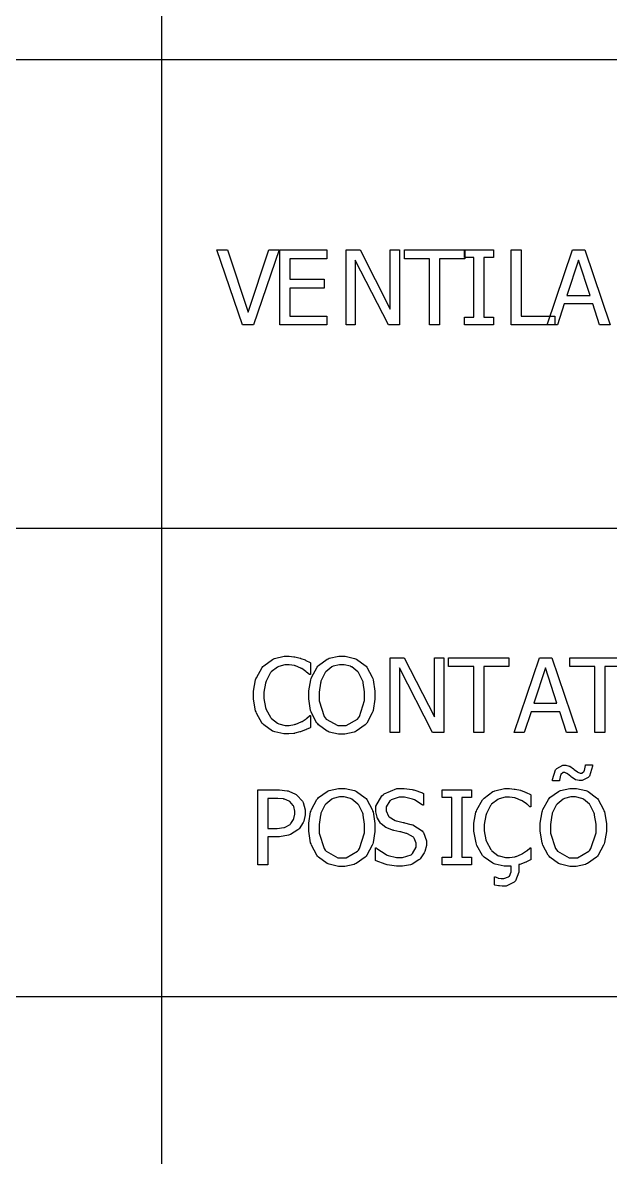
# Model space of a CAD drawing. Header units: millimetres. Extents: x 1974 to 2560, y 1429 to 1567.
# Drawn here: x 2501.832 to 2503.157, y 1519.977 to 1522.534 of the extents above; entities that cross this region are included whole.
import ezdxf

# ---------------------------------------------------------------- set-up
doc = ezdxf.new("R2010")
doc.units = ezdxf.units.MM
doc.layers.add('TEXTO', color=4, linetype='Continuous')

msp = doc.modelspace()

# ---------------------------------------------------------------- linework, layer by layer
at = {"layer": 'TEXTO', "color": 0}
for p, q in [((2502.1448, 1531.9544), (2502.1448, 1515.0586)), ((2507.7976, 1522.4505), (2478.9131, 1522.4505)), ((2502.3278, 1521.853), (2502.2697, 1522.0219)), ((2502.2697, 1522.0219), (2502.2937, 1522.0219)), ((2502.2937, 1522.0219), (2502.3406, 1521.8817)), ((2502.3406, 1521.8817), (2502.3873, 1522.0219)), ((2502.4102, 1522.0219), (2502.352, 1521.853)), ((2502.3873, 1522.0219), (2502.4102, 1522.0219)), ((2502.3873, 1522.0219), (2502.3873, 1522.0219)), ((2502.412, 1521.853), (2502.412, 1522.0219)), ((2502.412, 1522.0219), (2502.5177, 1522.0219)), ((2502.5177, 1522.0219), (2502.5177, 1522.002)), ((2502.561, 1521.853), (2502.561, 1522.0219)), ((2502.561, 1522.0219), (2502.5929, 1522.0219)), ((2502.5929, 1522.0219), (2502.6607, 1521.8882)), ((2502.6607, 1521.8882), (2502.6607, 1522.0219)), ((2502.6607, 1522.0219), (2502.6817, 1522.0219)), ((2502.6817, 1522.0219), (2502.6817, 1521.853)), ((2502.6817, 1522.0219), (2502.6817, 1522.0219)), ((2502.6928, 1522.002), (2502.6928, 1522.0219)), ((2502.6928, 1522.0219), (2502.8287, 1522.0219)), ((2502.8277, 1522.0048), (2502.8277, 1522.0219)), ((2502.8277, 1522.0219), (2502.8932, 1522.0219)), ((2502.8287, 1522.0219), (2502.8287, 1522.002)), ((2502.8932, 1522.0219), (2502.8932, 1522.0048)), ((2502.9335, 1521.853), (2502.9335, 1522.0219)), ((2502.9335, 1522.0219), (2502.956, 1522.0219)), ((2502.956, 1522.0219), (2502.956, 1521.873)), ((2503.0146, 1521.853), (2503.0716, 1522.0219)), ((2503.0716, 1522.0219), (2503.0993, 1522.0219)), ((2503.0993, 1522.0219), (2503.1563, 1521.853)), ((2502.5177, 1522.002), (2502.4345, 1522.002)), ((2502.4345, 1522.002), (2502.4345, 1521.9558)), ((2502.6566, 1521.853), (2502.5819, 1521.9987)), ((2502.5819, 1521.9987), (2502.5819, 1521.853)), ((2502.7494, 1522.002), (2502.6928, 1522.002)), ((2502.7494, 1521.853), (2502.7494, 1522.002)), ((2502.8287, 1522.002), (2502.772, 1522.002)), ((2502.772, 1522.002), (2502.772, 1521.853)), ((2502.8492, 1522.0048), (2502.8277, 1522.0048)), ((2502.8492, 1521.8703), (2502.8492, 1522.0048)), ((2502.8932, 1522.0048), (2502.8717, 1522.0048)), ((2502.8717, 1522.0048), (2502.8717, 1521.8703)), ((2503.0849, 1521.999), (2503.0589, 1521.9194)), ((2503.111, 1521.9194), (2503.0849, 1521.999)), ((2502.4345, 1521.9558), (2502.512, 1521.9558)), ((2502.512, 1521.9558), (2502.512, 1521.9358)), ((2502.512, 1521.9358), (2502.4345, 1521.9358)), ((2502.4345, 1521.9358), (2502.4345, 1521.873)), ((2503.0589, 1521.9194), (2503.111, 1521.9194)), ((2503.0589, 1521.9194), (2503.0589, 1521.9194)), ((2503.0527, 1521.9003), (2503.0374, 1521.853)), ((2503.1174, 1521.9003), (2503.0527, 1521.9003)), ((2503.1325, 1521.853), (2503.1174, 1521.9003)), ((2502.4345, 1521.873), (2502.5177, 1521.873)), ((2502.5177, 1521.873), (2502.5177, 1521.853)), ((2502.8277, 1521.853), (2502.8277, 1521.8703)), ((2502.8277, 1521.8703), (2502.8492, 1521.8703)), ((2502.8717, 1521.8703), (2502.8932, 1521.8703)), ((2502.8932, 1521.8703), (2502.8932, 1521.853)), ((2502.8932, 1521.8703), (2502.8932, 1521.8703)), ((2502.956, 1521.873), (2503.0314, 1521.873)), ((2503.0314, 1521.873), (2503.0314, 1521.853)), ((2503.0314, 1521.873), (2503.0314, 1521.873)), ((2502.352, 1521.853), (2502.3278, 1521.853)), ((2502.5177, 1521.853), (2502.412, 1521.853)), ((2502.5177, 1521.853), (2502.5177, 1521.853)), ((2502.5819, 1521.853), (2502.561, 1521.853)), ((2502.6817, 1521.853), (2502.6566, 1521.853)), ((2502.772, 1521.853), (2502.7494, 1521.853)), ((2502.772, 1521.853), (2502.772, 1521.853)), ((2502.8932, 1521.853), (2502.8277, 1521.853)), ((2503.0314, 1521.853), (2502.9335, 1521.853)), ((2503.0374, 1521.853), (2503.0146, 1521.853)), ((2503.0374, 1521.853), (2503.0374, 1521.853)), ((2503.1563, 1521.853), (2503.1325, 1521.853)), ((2507.7976, 1521.3945), (2478.9131, 1521.3945)), ((2502.3753, 1521.0848), (2502.3953, 1521.0991)), ((2502.3953, 1521.0991), (2502.3977, 1521.1001)), ((2502.3977, 1521.1001), (2502.3999, 1521.1012)), ((2502.3999, 1521.1012), (2502.4214, 1521.1061)), ((2502.4214, 1521.1061), (2502.4286, 1521.1061)), ((2502.4286, 1521.1061), (2502.4326, 1521.1061)), ((2502.4326, 1521.1061), (2502.4433, 1521.105)), ((2502.4433, 1521.105), (2502.4445, 1521.1048)), ((2502.4445, 1521.1048), (2502.4458, 1521.1046)), ((2502.4458, 1521.1046), (2502.4574, 1521.102)), ((2502.4574, 1521.102), (2502.4584, 1521.1017)), ((2502.4584, 1521.1017), (2502.4593, 1521.1013)), ((2502.4593, 1521.1013), (2502.4686, 1521.0979)), ((2502.4686, 1521.0979), (2502.4695, 1521.0974)), ((2502.4695, 1521.0974), (2502.4704, 1521.097)), ((2502.4704, 1521.097), (2502.4798, 1521.0923)), ((2502.4987, 1521.0855), (2502.5184, 1521.0997)), ((2502.5184, 1521.0997), (2502.5206, 1521.1007)), ((2502.5206, 1521.1007), (2502.5229, 1521.1017)), ((2502.5229, 1521.1017), (2502.5444, 1521.1064)), ((2502.5444, 1521.1064), (2502.5515, 1521.1064)), ((2502.5515, 1521.1064), (2502.5593, 1521.1064)), ((2502.5593, 1521.1064), (2502.5803, 1521.1015)), ((2502.5803, 1521.1015), (2502.5826, 1521.1005)), ((2502.5826, 1521.1005), (2502.5848, 1521.0995)), ((2502.5848, 1521.0995), (2502.6043, 1521.0855)), ((2502.6603, 1520.9341), (2502.6603, 1521.103)), ((2502.6603, 1521.103), (2502.6922, 1521.103)), ((2502.6922, 1521.103), (2502.7601, 1520.9693)), ((2502.7601, 1520.9693), (2502.7601, 1521.103)), ((2502.7601, 1521.103), (2502.7812, 1521.103)), ((2502.7812, 1521.103), (2502.7812, 1520.9341)), ((2502.7812, 1521.103), (2502.7812, 1521.103)), ((2502.7921, 1521.083), (2502.7921, 1521.103)), ((2502.7921, 1521.103), (2502.928, 1521.103)), ((2502.928, 1521.103), (2502.928, 1521.083)), ((2502.9401, 1520.9341), (2502.997, 1521.103)), ((2502.997, 1521.103), (2503.0246, 1521.103)), ((2503.0246, 1521.103), (2503.0816, 1520.9341)), ((2503.0653, 1521.083), (2503.0653, 1521.103)), ((2503.0653, 1521.103), (2503.2013, 1521.103)), ((2502.3589, 1521.0579), (2502.372, 1521.0809)), ((2502.372, 1521.0809), (2502.3737, 1521.0828)), ((2502.3737, 1521.0828), (2502.3753, 1521.0848)), ((2502.3898, 1521.0681), (2502.3806, 1521.0501)), ((2502.3911, 1521.0694), (2502.3898, 1521.0681)), ((2502.3922, 1521.0709), (2502.3911, 1521.0694)), ((2502.4063, 1521.0818), (2502.3922, 1521.0709)), ((2502.4079, 1521.0825), (2502.4063, 1521.0818)), ((2502.4095, 1521.0833), (2502.4079, 1521.0825)), ((2502.4233, 1521.0869), (2502.4095, 1521.0833)), ((2502.4284, 1521.0869), (2502.4233, 1521.0869)), ((2502.4325, 1521.0869), (2502.4284, 1521.0869)), ((2502.4448, 1521.085), (2502.4325, 1521.0869)), ((2502.446, 1521.0846), (2502.4448, 1521.085)), ((2502.4472, 1521.0843), (2502.446, 1521.0846)), ((2502.459, 1521.0794), (2502.4472, 1521.0843)), ((2502.46, 1521.0789), (2502.459, 1521.0794)), ((2502.4611, 1521.0783), (2502.46, 1521.0789)), ((2502.4707, 1521.072), (2502.4611, 1521.0783)), ((2502.4714, 1521.0712), (2502.4707, 1521.072)), ((2502.4721, 1521.0707), (2502.4714, 1521.0712)), ((2502.4785, 1521.0651), (2502.4721, 1521.0707)), ((2502.4798, 1521.0923), (2502.4808, 1521.0917)), ((2502.4808, 1521.0917), (2502.4808, 1521.0647)), ((2502.483, 1521.0586), (2502.4956, 1521.0817)), ((2502.4956, 1521.0817), (2502.4972, 1521.0836)), ((2502.4972, 1521.0836), (2502.4987, 1521.0855)), ((2502.5129, 1521.0682), (2502.5044, 1521.0502)), ((2502.5141, 1521.0696), (2502.5129, 1521.0682)), ((2502.5152, 1521.0712), (2502.5141, 1521.0696)), ((2502.5287, 1521.0822), (2502.5152, 1521.0712)), ((2502.5303, 1521.0829), (2502.5287, 1521.0822)), ((2502.5318, 1521.0837), (2502.5303, 1521.0829)), ((2502.5463, 1521.0872), (2502.5318, 1521.0837)), ((2502.5516, 1521.0872), (2502.5463, 1521.0872)), ((2502.5565, 1521.0872), (2502.5516, 1521.0872)), ((2502.5713, 1521.0835), (2502.5565, 1521.0872)), ((2502.5729, 1521.0827), (2502.5713, 1521.0835)), ((2502.5744, 1521.082), (2502.5729, 1521.0827)), ((2502.5879, 1521.0711), (2502.5744, 1521.082)), ((2502.5891, 1521.0696), (2502.5879, 1521.0711)), ((2502.5901, 1521.0682), (2502.5891, 1521.0696)), ((2502.5986, 1521.0504), (2502.5901, 1521.0682)), ((2502.6043, 1521.0855), (2502.606, 1521.0836)), ((2502.606, 1521.0836), (2502.6075, 1521.0817)), ((2502.606, 1521.0836), (2502.606, 1521.0836)), ((2502.6075, 1521.0817), (2502.62, 1521.0589)), ((2502.7559, 1520.9341), (2502.6813, 1521.0798)), ((2502.6813, 1521.0798), (2502.6813, 1520.9341)), ((2502.8488, 1521.083), (2502.7921, 1521.083)), ((2502.8488, 1520.9341), (2502.8488, 1521.083)), ((2502.928, 1521.083), (2502.8713, 1521.083)), ((2502.8713, 1521.083), (2502.8713, 1520.9341)), ((2503.0103, 1521.0801), (2502.9843, 1521.0004)), ((2503.0364, 1521.0004), (2503.0103, 1521.0801)), ((2503.1221, 1521.083), (2503.0653, 1521.083)), ((2503.1221, 1520.9341), (2503.1221, 1521.083)), ((2503.2013, 1521.083), (2503.1444, 1521.083)), ((2503.1444, 1521.083), (2503.1444, 1520.9341)), ((2502.3527, 1521.0277), (2502.357, 1521.0527)), ((2502.357, 1521.0527), (2502.358, 1521.0553)), ((2502.358, 1521.0553), (2502.3589, 1521.0579)), ((2502.3794, 1521.0456), (2502.376, 1521.0253)), ((2502.38, 1521.0478), (2502.3794, 1521.0456)), ((2502.3806, 1521.0501), (2502.38, 1521.0478)), ((2502.4769, 1521.0279), (2502.4813, 1521.0533)), ((2502.479, 1521.0647), (2502.4785, 1521.0651)), ((2502.4808, 1521.0647), (2502.479, 1521.0647)), ((2502.4813, 1521.0533), (2502.4822, 1521.0559)), ((2502.4822, 1521.0559), (2502.483, 1521.0586)), ((2502.5032, 1521.0458), (2502.5002, 1521.0254)), ((2502.5038, 1521.048), (2502.5032, 1521.0458)), ((2502.5044, 1521.0502), (2502.5038, 1521.048)), ((2502.5993, 1521.0482), (2502.5986, 1521.0504)), ((2502.5998, 1521.046), (2502.5993, 1521.0482)), ((2502.6029, 1521.026), (2502.5998, 1521.046)), ((2502.62, 1521.0589), (2502.621, 1521.056)), ((2502.621, 1521.056), (2502.6219, 1521.0533)), ((2502.6219, 1521.0533), (2502.6262, 1521.0272)), ((2502.3527, 1521.0184), (2502.3527, 1521.0277)), ((2502.3527, 1521.0096), (2502.3527, 1521.0184)), ((2502.376, 1521.0253), (2502.376, 1521.0184)), ((2502.376, 1521.0184), (2502.376, 1521.0109)), ((2502.4769, 1521.0184), (2502.4769, 1521.0279)), ((2502.4769, 1521.0099), (2502.4769, 1521.0184)), ((2502.5002, 1521.0254), (2502.5002, 1521.0184)), ((2502.5002, 1521.0184), (2502.5002, 1521.0058)), ((2502.6029, 1521.0184), (2502.6029, 1521.026)), ((2502.6029, 1521.0066), (2502.6029, 1521.0184)), ((2502.6029, 1521.0184), (2502.6029, 1521.0184)), ((2502.6262, 1521.0272), (2502.6262, 1521.0184)), ((2502.6262, 1521.0184), (2502.6262, 1521.0093)), ((2502.3572, 1520.9835), (2502.3527, 1521.0096)), ((2502.376, 1521.0109), (2502.3794, 1520.9906)), ((2502.3794, 1520.9906), (2502.3802, 1520.9885)), ((2502.4812, 1520.9842), (2502.4769, 1521.0099)), ((2502.5002, 1521.0058), (2502.5118, 1520.9706)), ((2502.5913, 1520.9706), (2502.6029, 1521.0066)), ((2502.6262, 1521.0093), (2502.6219, 1520.9842)), ((2502.9843, 1521.0004), (2503.0364, 1521.0004)), ((2502.9843, 1521.0004), (2502.9843, 1521.0004)), ((2502.3582, 1520.9806), (2502.3572, 1520.9835)), ((2502.3591, 1520.978), (2502.3582, 1520.9806)), ((2502.372, 1520.955), (2502.3591, 1520.978)), ((2502.3802, 1520.9885), (2502.3809, 1520.9865)), ((2502.3809, 1520.9865), (2502.3904, 1520.9688)), ((2502.3904, 1520.9688), (2502.3917, 1520.9673)), ((2502.3917, 1520.9673), (2502.3928, 1520.966)), ((2502.3928, 1520.966), (2502.4066, 1520.9554)), ((2502.4622, 1520.9594), (2502.4712, 1520.9654)), ((2502.4712, 1520.9654), (2502.472, 1520.966)), ((2502.472, 1520.966), (2502.4726, 1520.9667)), ((2502.4726, 1520.9667), (2502.4787, 1520.9719)), ((2502.4787, 1520.9719), (2502.4792, 1520.9723)), ((2502.4792, 1520.9723), (2502.4808, 1520.9723)), ((2502.4808, 1520.9723), (2502.4808, 1520.9455)), ((2502.4821, 1520.9813), (2502.4812, 1520.9842)), ((2502.483, 1520.9786), (2502.4821, 1520.9813)), ((2502.4954, 1520.9555), (2502.483, 1520.9786)), ((2502.5118, 1520.9706), (2502.5142, 1520.9676)), ((2502.5142, 1520.9676), (2502.5165, 1520.9647)), ((2502.5165, 1520.9647), (2502.5428, 1520.95)), ((2502.561, 1520.95), (2502.5867, 1520.9647)), ((2502.5867, 1520.9647), (2502.589, 1520.9676)), ((2502.589, 1520.9676), (2502.5913, 1520.9706)), ((2502.6202, 1520.9787), (2502.6076, 1520.9555)), ((2502.6211, 1520.9814), (2502.6202, 1520.9787)), ((2502.6219, 1520.9842), (2502.6211, 1520.9814)), ((2502.9781, 1520.9813), (2502.9628, 1520.9341)), ((2503.0426, 1520.9813), (2502.9781, 1520.9813)), ((2503.0579, 1520.9341), (2503.0426, 1520.9813)), ((2502.3738, 1520.9532), (2502.372, 1520.955)), ((2502.3755, 1520.9514), (2502.3738, 1520.9532)), ((2502.3955, 1520.9376), (2502.3755, 1520.9514)), ((2502.4066, 1520.9554), (2502.4082, 1520.9547)), ((2502.4082, 1520.9547), (2502.4098, 1520.954)), ((2502.4098, 1520.954), (2502.4238, 1520.9505)), ((2502.4238, 1520.9505), (2502.4284, 1520.9505)), ((2502.4284, 1520.9505), (2502.4329, 1520.9505)), ((2502.4329, 1520.9505), (2502.445, 1520.9524)), ((2502.445, 1520.9524), (2502.4464, 1520.9528)), ((2502.4464, 1520.9528), (2502.4478, 1520.9532)), ((2502.4478, 1520.9532), (2502.46, 1520.9583)), ((2502.4695, 1520.9402), (2502.4595, 1520.9363)), ((2502.46, 1520.9583), (2502.4612, 1520.9588)), ((2502.4612, 1520.9588), (2502.4622, 1520.9594)), ((2502.4703, 1520.9406), (2502.4695, 1520.9402)), ((2502.4711, 1520.9409), (2502.4703, 1520.9406)), ((2502.4798, 1520.9452), (2502.4711, 1520.9409)), ((2502.4808, 1520.9455), (2502.4798, 1520.9452)), ((2502.4971, 1520.9536), (2502.4954, 1520.9555)), ((2502.4987, 1520.9518), (2502.4971, 1520.9536)), ((2502.5184, 1520.9374), (2502.4987, 1520.9518)), ((2502.5428, 1520.95), (2502.5516, 1520.95)), ((2502.5516, 1520.95), (2502.561, 1520.95)), ((2502.6042, 1520.9516), (2502.5841, 1520.9372)), ((2502.606, 1520.9536), (2502.6042, 1520.9516)), ((2502.6076, 1520.9555), (2502.606, 1520.9536)), ((2502.3979, 1520.9366), (2502.3955, 1520.9376)), ((2502.4001, 1520.9357), (2502.3979, 1520.9366)), ((2502.4207, 1520.9311), (2502.4001, 1520.9357)), ((2502.4283, 1520.9311), (2502.4207, 1520.9311)), ((2502.4321, 1520.9311), (2502.4283, 1520.9311)), ((2502.4283, 1520.9311), (2502.4283, 1520.9311)), ((2502.4436, 1520.9321), (2502.4321, 1520.9311)), ((2502.4448, 1520.9323), (2502.4436, 1520.9321)), ((2502.4457, 1520.9326), (2502.4448, 1520.9323)), ((2502.4571, 1520.9356), (2502.4457, 1520.9326)), ((2502.4584, 1520.9359), (2502.4571, 1520.9356)), ((2502.4595, 1520.9363), (2502.4584, 1520.9359)), ((2502.5206, 1520.9364), (2502.5184, 1520.9374)), ((2502.5229, 1520.9354), (2502.5206, 1520.9364)), ((2502.5437, 1520.9306), (2502.5229, 1520.9354)), ((2502.5515, 1520.9306), (2502.5437, 1520.9306)), ((2502.5585, 1520.9306), (2502.5515, 1520.9306)), ((2502.5796, 1520.9354), (2502.5585, 1520.9306)), ((2502.5819, 1520.9362), (2502.5796, 1520.9354)), ((2502.5841, 1520.9372), (2502.5819, 1520.9362)), ((2502.6813, 1520.9341), (2502.6603, 1520.9341)), ((2502.7812, 1520.9341), (2502.7559, 1520.9341)), ((2502.8713, 1520.9341), (2502.8488, 1520.9341)), ((2502.8713, 1520.9341), (2502.8713, 1520.9341)), ((2502.9628, 1520.9341), (2502.9401, 1520.9341)), ((2502.9628, 1520.9341), (2502.9628, 1520.9341)), ((2503.0816, 1520.9341), (2503.0579, 1520.9341)), ((2503.1444, 1520.9341), (2503.1221, 1520.9341)), ((2503.1444, 1520.9341), (2503.1444, 1520.9341)), ((2503.0263, 1520.8282), (2503.0334, 1520.8503)), ((2503.0334, 1520.8503), (2503.0348, 1520.8517)), ((2503.0348, 1520.8517), (2503.036, 1520.8533)), ((2503.036, 1520.8533), (2503.0494, 1520.8607)), ((2503.0443, 1520.8383), (2503.042, 1520.8268)), ((2503.0448, 1520.8391), (2503.0443, 1520.8383)), ((2503.0451, 1520.84), (2503.0448, 1520.8391)), ((2503.0505, 1520.8441), (2503.0451, 1520.84)), ((2503.0494, 1520.8607), (2503.054, 1520.8607)), ((2503.0525, 1520.8441), (2503.0505, 1520.8441)), ((2503.0541, 1520.8441), (2503.0525, 1520.8441)), ((2503.054, 1520.8607), (2503.0566, 1520.8607)), ((2503.0589, 1520.8422), (2503.0541, 1520.8441)), ((2503.0566, 1520.8607), (2503.0638, 1520.8588)), ((2503.0596, 1520.8417), (2503.0589, 1520.8422)), ((2503.0602, 1520.8413), (2503.0596, 1520.8417)), ((2503.0674, 1520.8354), (2503.0602, 1520.8413)), ((2503.0638, 1520.8588), (2503.0646, 1520.8584)), ((2503.0646, 1520.8584), (2503.0654, 1520.8581)), ((2503.0654, 1520.8581), (2503.0735, 1520.8527)), ((2503.0735, 1520.8527), (2503.0743, 1520.8519)), ((2503.0743, 1520.8519), (2503.0751, 1520.8512)), ((2503.0751, 1520.8512), (2503.0825, 1520.8455)), ((2503.0825, 1520.8455), (2503.0831, 1520.8451)), ((2503.0831, 1520.8451), (2503.0838, 1520.8447)), ((2503.0838, 1520.8447), (2503.0887, 1520.8428)), ((2503.0887, 1520.8428), (2503.0903, 1520.8428)), ((2503.0903, 1520.8428), (2503.0923, 1520.8428)), ((2503.0923, 1520.8428), (2503.0977, 1520.8472)), ((2503.0977, 1520.8472), (2503.0981, 1520.8479)), ((2503.0981, 1520.8479), (2503.0985, 1520.8488)), ((2503.0985, 1520.8488), (2503.1008, 1520.8599)), ((2503.1008, 1520.8599), (2503.101, 1520.8612)), ((2503.101, 1520.8612), (2503.1168, 1520.8612)), ((2503.101, 1520.8612), (2503.101, 1520.8612)), ((2503.1166, 1520.8583), (2503.1095, 1520.8362)), ((2503.1168, 1520.8612), (2503.1166, 1520.8583)), ((2503.0261, 1520.8253), (2503.0263, 1520.8282)), ((2503.042, 1520.8253), (2503.0261, 1520.8253)), ((2503.042, 1520.8268), (2503.042, 1520.8253)), ((2503.0682, 1520.8346), (2503.0674, 1520.8354)), ((2503.069, 1520.834), (2503.0682, 1520.8346)), ((2503.0772, 1520.8284), (2503.069, 1520.834)), ((2503.078, 1520.8279), (2503.0772, 1520.8284)), ((2503.0788, 1520.8277), (2503.078, 1520.8279)), ((2503.0862, 1520.8258), (2503.0788, 1520.8277)), ((2503.0889, 1520.8258), (2503.0862, 1520.8258)), ((2503.0935, 1520.8258), (2503.0889, 1520.8258)), ((2503.1071, 1520.8332), (2503.0935, 1520.8258)), ((2503.1084, 1520.8346), (2503.1071, 1520.8332)), ((2503.1095, 1520.8362), (2503.1084, 1520.8346)), ((2502.3622, 1520.636), (2502.3622, 1520.805)), ((2502.3622, 1520.805), (2502.4047, 1520.805)), ((2502.4047, 1520.805), (2502.411, 1520.805)), ((2502.411, 1520.805), (2502.4284, 1520.803)), ((2502.4284, 1520.803), (2502.4302, 1520.8025)), ((2502.4302, 1520.8025), (2502.432, 1520.802)), ((2502.432, 1520.802), (2502.4474, 1520.7954)), ((2502.4474, 1520.7954), (2502.4488, 1520.7944)), ((2502.4488, 1520.7944), (2502.4503, 1520.7933)), ((2502.4503, 1520.7933), (2502.4626, 1520.7797)), ((2502.4971, 1520.7856), (2502.4987, 1520.7875)), ((2502.4987, 1520.7875), (2502.5184, 1520.8017)), ((2502.5184, 1520.8017), (2502.5206, 1520.8026)), ((2502.5206, 1520.8026), (2502.5229, 1520.8036)), ((2502.5229, 1520.8036), (2502.5443, 1520.8084)), ((2502.5462, 1520.7891), (2502.5316, 1520.7856)), ((2502.5443, 1520.8084), (2502.5514, 1520.8084)), ((2502.5516, 1520.7891), (2502.5462, 1520.7891)), ((2502.5514, 1520.8084), (2502.5592, 1520.8084)), ((2502.5565, 1520.7891), (2502.5516, 1520.7891)), ((2502.5713, 1520.7855), (2502.5565, 1520.7891)), ((2502.5592, 1520.8084), (2502.5803, 1520.8035)), ((2502.5803, 1520.8035), (2502.5826, 1520.8025)), ((2502.5826, 1520.8025), (2502.5848, 1520.8015)), ((2502.5848, 1520.8015), (2502.6043, 1520.7874)), ((2502.6043, 1520.7874), (2502.606, 1520.7856)), ((2502.6284, 1520.7683), (2502.6417, 1520.7918)), ((2502.6417, 1520.7918), (2502.6444, 1520.7941)), ((2502.6444, 1520.7941), (2502.647, 1520.7964)), ((2502.647, 1520.7964), (2502.6756, 1520.808)), ((2502.6804, 1520.7887), (2502.663, 1520.7825)), ((2502.6756, 1520.808), (2502.6852, 1520.808)), ((2502.6866, 1520.7887), (2502.6804, 1520.7887)), ((2502.6852, 1520.808), (2502.6919, 1520.808)), ((2502.6927, 1520.7887), (2502.6866, 1520.7887)), ((2502.6919, 1520.808), (2502.7099, 1520.8056)), ((2502.711, 1520.7841), (2502.6927, 1520.7887)), ((2502.7099, 1520.8056), (2502.7121, 1520.8051)), ((2502.7121, 1520.8051), (2502.7141, 1520.8048)), ((2502.7141, 1520.8048), (2502.7336, 1520.798)), ((2502.7336, 1520.798), (2502.7355, 1520.7971)), ((2502.7355, 1520.7971), (2502.7355, 1520.7702)), ((2502.7779, 1520.7877), (2502.7779, 1520.805)), ((2502.7779, 1520.805), (2502.8434, 1520.805)), ((2502.7995, 1520.7877), (2502.7779, 1520.7877)), ((2502.7995, 1520.6534), (2502.7995, 1520.7877)), ((2502.8434, 1520.7877), (2502.8219, 1520.7877)), ((2502.8219, 1520.7877), (2502.8219, 1520.6534)), ((2502.8434, 1520.805), (2502.8434, 1520.7877)), ((2502.8705, 1520.7848), (2502.8722, 1520.7867)), ((2502.8722, 1520.7867), (2502.8921, 1520.8011)), ((2502.8921, 1520.8011), (2502.8945, 1520.802)), ((2502.8945, 1520.802), (2502.8967, 1520.8031)), ((2502.8967, 1520.8031), (2502.9183, 1520.808)), ((2502.92, 1520.7889), (2502.9063, 1520.7851)), ((2502.9183, 1520.808), (2502.9254, 1520.808)), ((2502.9252, 1520.7889), (2502.92, 1520.7889)), ((2502.9292, 1520.7889), (2502.9252, 1520.7889)), ((2502.9254, 1520.808), (2502.9294, 1520.808)), ((2502.9414, 1520.7869), (2502.9292, 1520.7889)), ((2502.9294, 1520.808), (2502.9401, 1520.807)), ((2502.9401, 1520.807), (2502.9414, 1520.8068)), ((2502.9414, 1520.8068), (2502.9425, 1520.8066)), ((2502.9428, 1520.7866), (2502.9414, 1520.7869)), ((2502.9425, 1520.8066), (2502.954, 1520.804)), ((2502.944, 1520.7863), (2502.9428, 1520.7866)), ((2502.9557, 1520.7814), (2502.944, 1520.7863)), ((2502.954, 1520.804), (2502.9552, 1520.8036)), ((2502.9552, 1520.8036), (2502.956, 1520.8033)), ((2502.956, 1520.8033), (2502.9653, 1520.7999)), ((2502.9653, 1520.7999), (2502.9663, 1520.7994)), ((2502.9663, 1520.7994), (2502.9673, 1520.7989)), ((2502.9673, 1520.7989), (2502.9766, 1520.7943)), ((2502.9766, 1520.7943), (2502.9776, 1520.7937)), ((2502.9776, 1520.7937), (2502.9776, 1520.7666)), ((2503.0187, 1520.7856), (2503.0202, 1520.7875)), ((2503.0202, 1520.7875), (2503.0399, 1520.8017)), ((2503.0399, 1520.8017), (2503.0422, 1520.8026)), ((2503.0422, 1520.8026), (2503.0444, 1520.8036)), ((2503.0444, 1520.8036), (2503.0658, 1520.8084)), ((2503.0677, 1520.7891), (2503.0532, 1520.7856)), ((2503.0658, 1520.8084), (2503.073, 1520.8084)), ((2503.0731, 1520.7891), (2503.0677, 1520.7891)), ((2503.073, 1520.8084), (2503.0807, 1520.8084)), ((2503.0779, 1520.7891), (2503.0731, 1520.7891)), ((2503.0928, 1520.7855), (2503.0779, 1520.7891)), ((2503.0807, 1520.8084), (2503.1018, 1520.8035)), ((2503.1018, 1520.8035), (2503.1041, 1520.8025)), ((2503.1041, 1520.8025), (2503.1064, 1520.8015)), ((2503.1064, 1520.8015), (2503.1257, 1520.7874)), ((2503.1257, 1520.7874), (2503.1275, 1520.7856)), ((2502.4033, 1520.7856), (2502.3848, 1520.7856)), ((2502.3848, 1520.7856), (2502.3848, 1520.7181)), ((2502.4074, 1520.7856), (2502.4033, 1520.7856)), ((2502.4198, 1520.7845), (2502.4074, 1520.7856)), ((2502.421, 1520.7842), (2502.4198, 1520.7845)), ((2502.4222, 1520.784), (2502.421, 1520.7842)), ((2502.4325, 1520.7799), (2502.4222, 1520.784)), ((2502.4333, 1520.7792), (2502.4325, 1520.7799)), ((2502.4343, 1520.7785), (2502.4333, 1520.7792)), ((2502.442, 1520.7697), (2502.4343, 1520.7785)), ((2502.4425, 1520.7687), (2502.442, 1520.7697)), ((2502.443, 1520.7676), (2502.4425, 1520.7687)), ((2502.4455, 1520.7573), (2502.443, 1520.7676)), ((2502.4626, 1520.7797), (2502.4635, 1520.778)), ((2502.4635, 1520.778), (2502.4644, 1520.7763)), ((2502.4644, 1520.7763), (2502.4688, 1520.7597)), ((2502.4821, 1520.7579), (2502.483, 1520.7606)), ((2502.483, 1520.7606), (2502.4954, 1520.7836)), ((2502.4954, 1520.7836), (2502.4971, 1520.7856)), ((2502.5129, 1520.7702), (2502.5044, 1520.7522)), ((2502.5141, 1520.7716), (2502.5129, 1520.7702)), ((2502.5152, 1520.7731), (2502.5141, 1520.7716)), ((2502.5287, 1520.7841), (2502.5152, 1520.7731)), ((2502.5301, 1520.7848), (2502.5287, 1520.7841)), ((2502.5316, 1520.7856), (2502.5301, 1520.7848)), ((2502.5729, 1520.7847), (2502.5713, 1520.7855)), ((2502.5744, 1520.784), (2502.5729, 1520.7847)), ((2502.5878, 1520.773), (2502.5744, 1520.784)), ((2502.589, 1520.7716), (2502.5878, 1520.773)), ((2502.5901, 1520.7702), (2502.589, 1520.7716)), ((2502.5986, 1520.7524), (2502.5901, 1520.7702)), ((2502.606, 1520.7856), (2502.6075, 1520.7837)), ((2502.606, 1520.7856), (2502.606, 1520.7856)), ((2502.6075, 1520.7837), (2502.6199, 1520.7608)), ((2502.6199, 1520.7608), (2502.6209, 1520.758)), ((2502.6284, 1520.7597), (2502.6284, 1520.7683)), ((2502.6598, 1520.7801), (2502.6517, 1520.7666)), ((2502.6517, 1520.7666), (2502.6517, 1520.7621)), ((2502.6517, 1520.7621), (2502.6517, 1520.7578)), ((2502.6614, 1520.7813), (2502.6598, 1520.7801)), ((2502.663, 1520.7825), (2502.6614, 1520.7813)), ((2502.7131, 1520.7832), (2502.711, 1520.7841)), ((2502.7152, 1520.7823), (2502.7131, 1520.7832)), ((2502.7325, 1520.7715), (2502.7152, 1520.7823)), ((2502.7338, 1520.7702), (2502.7325, 1520.7715)), ((2502.7355, 1520.7702), (2502.7338, 1520.7702)), ((2502.8557, 1520.7599), (2502.8688, 1520.7828)), ((2502.8688, 1520.7828), (2502.8705, 1520.7848)), ((2502.8867, 1520.77), (2502.8773, 1520.7519)), ((2502.8879, 1520.7714), (2502.8867, 1520.77)), ((2502.889, 1520.7729), (2502.8879, 1520.7714)), ((2502.9031, 1520.7837), (2502.889, 1520.7729)), ((2502.9047, 1520.7844), (2502.9031, 1520.7837)), ((2502.9063, 1520.7851), (2502.9047, 1520.7844)), ((2502.9568, 1520.7808), (2502.9557, 1520.7814)), ((2502.9579, 1520.7802), (2502.9568, 1520.7808)), ((2502.9675, 1520.7738), (2502.9579, 1520.7802)), ((2502.9682, 1520.7731), (2502.9675, 1520.7738)), ((2502.969, 1520.7725), (2502.9682, 1520.7731)), ((2502.9753, 1520.7671), (2502.969, 1520.7725)), ((2502.9758, 1520.7666), (2502.9753, 1520.7671)), ((2502.9776, 1520.7666), (2502.9758, 1520.7666)), ((2503.0037, 1520.7579), (2503.0045, 1520.7606)), ((2503.0045, 1520.7606), (2503.017, 1520.7836)), ((2503.017, 1520.7836), (2503.0187, 1520.7856)), ((2503.0344, 1520.7702), (2503.0259, 1520.7522)), ((2503.0355, 1520.7716), (2503.0344, 1520.7702)), ((2503.0367, 1520.7731), (2503.0355, 1520.7716)), ((2503.0502, 1520.7841), (2503.0367, 1520.7731)), ((2503.0517, 1520.7848), (2503.0502, 1520.7841)), ((2503.0532, 1520.7856), (2503.0517, 1520.7848)), ((2503.0944, 1520.7847), (2503.0928, 1520.7855)), ((2503.096, 1520.784), (2503.0944, 1520.7847)), ((2503.1094, 1520.773), (2503.096, 1520.784)), ((2503.1105, 1520.7716), (2503.1094, 1520.773)), ((2503.1116, 1520.7702), (2503.1105, 1520.7716)), ((2503.12, 1520.7524), (2503.1116, 1520.7702)), ((2503.1275, 1520.7856), (2503.129, 1520.7837)), ((2503.1275, 1520.7856), (2503.1275, 1520.7856)), ((2503.129, 1520.7837), (2503.1414, 1520.7608)), ((2503.1414, 1520.7608), (2503.1424, 1520.758)), ((2502.4368, 1520.7291), (2502.4429, 1520.7384)), ((2502.4429, 1520.7384), (2502.4433, 1520.7394)), ((2502.4433, 1520.7394), (2502.4436, 1520.7404)), ((2502.4436, 1520.7404), (2502.4455, 1520.7502)), ((2502.4455, 1520.7535), (2502.4455, 1520.7573)), ((2502.4455, 1520.7502), (2502.4455, 1520.7535)), ((2502.4455, 1520.7535), (2502.4455, 1520.7535)), ((2502.4656, 1520.7348), (2502.465, 1520.7332)), ((2502.4688, 1520.7489), (2502.4656, 1520.7348)), ((2502.4688, 1520.7597), (2502.4688, 1520.754)), ((2502.4688, 1520.754), (2502.4688, 1520.7489)), ((2502.4688, 1520.754), (2502.4688, 1520.754)), ((2502.4769, 1520.7299), (2502.4812, 1520.7553)), ((2502.4812, 1520.7553), (2502.4821, 1520.7579)), ((2502.5031, 1520.7478), (2502.5002, 1520.7273)), ((2502.5038, 1520.7499), (2502.5031, 1520.7478)), ((2502.5044, 1520.7522), (2502.5038, 1520.7499)), ((2502.5993, 1520.7502), (2502.5986, 1520.7524)), ((2502.5998, 1520.748), (2502.5993, 1520.7502)), ((2502.6029, 1520.7279), (2502.5998, 1520.748)), ((2502.6209, 1520.758), (2502.6218, 1520.7553)), ((2502.6218, 1520.7553), (2502.6262, 1520.7292)), ((2502.6284, 1520.7556), (2502.6284, 1520.7597)), ((2502.6308, 1520.7435), (2502.6284, 1520.7556)), ((2502.6313, 1520.7423), (2502.6308, 1520.7435)), ((2502.6317, 1520.741), (2502.6313, 1520.7423)), ((2502.6386, 1520.7302), (2502.6317, 1520.741)), ((2502.6517, 1520.7578), (2502.6565, 1520.746)), ((2502.6565, 1520.746), (2502.6574, 1520.7449)), ((2502.6574, 1520.7449), (2502.6583, 1520.744)), ((2502.6583, 1520.744), (2502.672, 1520.7361)), ((2502.672, 1520.7361), (2502.6738, 1520.7356)), ((2502.6738, 1520.7356), (2502.675, 1520.7353)), ((2502.675, 1520.7353), (2502.6896, 1520.7317)), ((2502.8493, 1520.7297), (2502.8538, 1520.7547)), ((2502.8538, 1520.7547), (2502.8548, 1520.7573)), ((2502.8548, 1520.7573), (2502.8557, 1520.7599)), ((2502.876, 1520.7476), (2502.8727, 1520.7271)), ((2502.8767, 1520.7497), (2502.876, 1520.7476)), ((2502.8773, 1520.7519), (2502.8767, 1520.7497)), ((2502.9984, 1520.7299), (2503.0027, 1520.7553)), ((2503.0027, 1520.7553), (2503.0037, 1520.7579)), ((2503.0246, 1520.7478), (2503.0218, 1520.7273)), ((2503.0253, 1520.7499), (2503.0246, 1520.7478)), ((2503.0259, 1520.7522), (2503.0253, 1520.7499)), ((2503.1208, 1520.7502), (2503.12, 1520.7524)), ((2503.1213, 1520.748), (2503.1208, 1520.7502)), ((2503.1245, 1520.7279), (2503.1213, 1520.748)), ((2503.1424, 1520.758), (2503.1434, 1520.7553)), ((2503.1434, 1520.7553), (2503.1478, 1520.7292)), ((2502.3848, 1520.7181), (2502.4001, 1520.7181)), ((2502.4001, 1520.7181), (2502.4055, 1520.7181)), ((2502.4055, 1520.7181), (2502.4205, 1520.7201)), ((2502.4205, 1520.7201), (2502.422, 1520.7204)), ((2502.422, 1520.7204), (2502.4234, 1520.7207)), ((2502.4234, 1520.7207), (2502.435, 1520.7273)), ((2502.435, 1520.7273), (2502.436, 1520.7283)), ((2502.4526, 1520.7152), (2502.4356, 1520.7042)), ((2502.436, 1520.7283), (2502.4368, 1520.7291)), ((2502.4541, 1520.7165), (2502.4526, 1520.7152)), ((2502.4553, 1520.7176), (2502.4541, 1520.7165)), ((2502.4643, 1520.7316), (2502.4553, 1520.7176)), ((2502.465, 1520.7332), (2502.4643, 1520.7316)), ((2502.4769, 1520.7204), (2502.4769, 1520.7299)), ((2502.4769, 1520.7119), (2502.4769, 1520.7204)), ((2502.4812, 1520.686), (2502.4769, 1520.7119)), ((2502.5002, 1520.7273), (2502.5002, 1520.7204)), ((2502.5002, 1520.7204), (2502.5002, 1520.7078)), ((2502.6029, 1520.7204), (2502.6029, 1520.7279)), ((2502.6029, 1520.7085), (2502.6029, 1520.7204)), ((2502.6029, 1520.7204), (2502.6029, 1520.7204)), ((2502.6262, 1520.7112), (2502.6219, 1520.6862)), ((2502.6262, 1520.7292), (2502.6262, 1520.7204)), ((2502.6262, 1520.7204), (2502.6262, 1520.7112)), ((2502.6394, 1520.7292), (2502.6386, 1520.7302)), ((2502.6403, 1520.7283), (2502.6394, 1520.7292)), ((2502.6505, 1520.7206), (2502.6403, 1520.7283)), ((2502.6517, 1520.72), (2502.6505, 1520.7206)), ((2502.6529, 1520.7194), (2502.6517, 1520.72)), ((2502.6658, 1520.7145), (2502.6529, 1520.7194)), ((2502.6673, 1520.7142), (2502.6658, 1520.7145)), ((2502.6689, 1520.7138), (2502.6673, 1520.7142)), ((2502.6824, 1520.7106), (2502.6689, 1520.7138)), ((2502.6835, 1520.7103), (2502.6824, 1520.7106)), ((2502.6846, 1520.7101), (2502.6835, 1520.7103)), ((2502.6965, 1520.7069), (2502.6846, 1520.7101)), ((2502.6896, 1520.7317), (2502.6914, 1520.7312)), ((2502.6914, 1520.7312), (2502.693, 1520.7309)), ((2502.693, 1520.7309), (2502.7073, 1520.7271)), ((2502.7073, 1520.7271), (2502.7085, 1520.7268)), ((2502.7085, 1520.7268), (2502.7114, 1520.7259)), ((2502.7114, 1520.7259), (2502.7327, 1520.7125)), ((2502.7327, 1520.7125), (2502.734, 1520.7107)), ((2502.734, 1520.7107), (2502.7353, 1520.7089)), ((2502.8493, 1520.7204), (2502.8493, 1520.7297)), ((2502.8493, 1520.7116), (2502.8493, 1520.7204)), ((2502.854, 1520.6853), (2502.8493, 1520.7116)), ((2502.8727, 1520.7271), (2502.8727, 1520.7204)), ((2502.8727, 1520.7204), (2502.8727, 1520.7129)), ((2502.8727, 1520.7129), (2502.8762, 1520.6926)), ((2502.9984, 1520.7204), (2502.9984, 1520.7299)), ((2502.9984, 1520.7119), (2502.9984, 1520.7204)), ((2503.0027, 1520.686), (2502.9984, 1520.7119)), ((2503.0218, 1520.7273), (2503.0218, 1520.7204)), ((2503.0218, 1520.7204), (2503.0218, 1520.7078)), ((2503.1245, 1520.7204), (2503.1245, 1520.7279)), ((2503.1245, 1520.7085), (2503.1245, 1520.7204)), ((2503.1245, 1520.7204), (2503.1245, 1520.7204)), ((2503.1478, 1520.7112), (2503.1434, 1520.6862)), ((2503.1478, 1520.7292), (2503.1478, 1520.7204)), ((2503.1478, 1520.7204), (2503.1478, 1520.7112)), ((2502.4038, 1520.699), (2502.3848, 1520.699)), ((2502.3848, 1520.699), (2502.3848, 1520.636)), ((2502.4107, 1520.699), (2502.4038, 1520.699)), ((2502.4316, 1520.7027), (2502.4107, 1520.699)), ((2502.4337, 1520.7034), (2502.4316, 1520.7027)), ((2502.4356, 1520.7042), (2502.4337, 1520.7034)), ((2502.4821, 1520.6832), (2502.4812, 1520.686)), ((2502.5002, 1520.7078), (2502.5118, 1520.6726)), ((2502.5912, 1520.6726), (2502.6029, 1520.7085)), ((2502.6219, 1520.6862), (2502.621, 1520.6833)), ((2502.6978, 1520.7065), (2502.6965, 1520.7069)), ((2502.6996, 1520.706), (2502.6978, 1520.7065)), ((2502.7129, 1520.6981), (2502.6996, 1520.706)), ((2502.7138, 1520.6971), (2502.7129, 1520.6981)), ((2502.7145, 1520.696), (2502.7138, 1520.6971)), ((2502.7187, 1520.6848), (2502.7145, 1520.696)), ((2502.7187, 1520.6806), (2502.7187, 1520.6848)), ((2502.7353, 1520.7089), (2502.7421, 1520.6904)), ((2502.7421, 1520.6904), (2502.7421, 1520.6842)), ((2502.7421, 1520.6842), (2502.7421, 1520.6793)), ((2502.855, 1520.6825), (2502.854, 1520.6853)), ((2502.8762, 1520.6926), (2502.8769, 1520.6905)), ((2502.8769, 1520.6905), (2502.8776, 1520.6884)), ((2502.8776, 1520.6884), (2502.8872, 1520.6707)), ((2503.0037, 1520.6832), (2503.0027, 1520.686)), ((2503.0218, 1520.7078), (2503.0334, 1520.6726)), ((2503.1128, 1520.6726), (2503.1245, 1520.7085)), ((2503.1434, 1520.6862), (2503.1426, 1520.6833)), ((2502.483, 1520.6805), (2502.4821, 1520.6832)), ((2502.4954, 1520.6575), (2502.483, 1520.6805)), ((2502.5118, 1520.6726), (2502.5142, 1520.6695)), ((2502.5142, 1520.6695), (2502.5165, 1520.6666)), ((2502.5165, 1520.6666), (2502.5428, 1520.652)), ((2502.561, 1520.652), (2502.5867, 1520.6666)), ((2502.5867, 1520.6666), (2502.589, 1520.6695)), ((2502.589, 1520.6695), (2502.5912, 1520.6726)), ((2502.6201, 1520.6806), (2502.6075, 1520.6575)), ((2502.621, 1520.6833), (2502.6201, 1520.6806)), ((2502.6272, 1520.6462), (2502.6272, 1520.6743)), ((2502.6272, 1520.6743), (2502.6288, 1520.6743)), ((2502.6288, 1520.6743), (2502.6306, 1520.6726)), ((2502.6306, 1520.6726), (2502.6516, 1520.6591)), ((2502.6516, 1520.6591), (2502.654, 1520.6581)), ((2502.654, 1520.6581), (2502.6563, 1520.6572)), ((2502.6881, 1520.6524), (2502.7076, 1520.6588)), ((2502.7076, 1520.6588), (2502.7092, 1520.6601)), ((2502.7092, 1520.6601), (2502.7107, 1520.6615)), ((2502.7107, 1520.6615), (2502.7187, 1520.6758)), ((2502.7187, 1520.6758), (2502.7187, 1520.6806)), ((2502.7374, 1520.6631), (2502.7279, 1520.6495)), ((2502.7381, 1520.6647), (2502.7374, 1520.6631)), ((2502.7387, 1520.6663), (2502.7381, 1520.6647)), ((2502.7421, 1520.6793), (2502.7387, 1520.6663)), ((2502.8559, 1520.6798), (2502.855, 1520.6825)), ((2502.8688, 1520.6569), (2502.8559, 1520.6798)), ((2502.8872, 1520.6707), (2502.8885, 1520.6693)), ((2502.8885, 1520.6693), (2502.8896, 1520.6679)), ((2502.8896, 1520.6679), (2502.9033, 1520.6574)), ((2502.9445, 1520.6552), (2502.9568, 1520.6603)), ((2502.9568, 1520.6603), (2502.9579, 1520.6608)), ((2502.9579, 1520.6608), (2502.9589, 1520.6614)), ((2502.9589, 1520.6614), (2502.9679, 1520.6674)), ((2502.9679, 1520.6674), (2502.9687, 1520.668)), ((2502.9687, 1520.668), (2502.9694, 1520.6686)), ((2502.9694, 1520.6686), (2502.9754, 1520.6739)), ((2502.9754, 1520.6739), (2502.9758, 1520.6743)), ((2502.9758, 1520.6743), (2502.9776, 1520.6743)), ((2502.9776, 1520.6743), (2502.9776, 1520.6475)), ((2503.0045, 1520.6805), (2503.0037, 1520.6832)), ((2503.0169, 1520.6575), (2503.0045, 1520.6805)), ((2503.0334, 1520.6726), (2503.0358, 1520.6695)), ((2503.0358, 1520.6695), (2503.0379, 1520.6666)), ((2503.0379, 1520.6666), (2503.0643, 1520.652)), ((2503.0824, 1520.652), (2503.1082, 1520.6666)), ((2503.1082, 1520.6666), (2503.1105, 1520.6695)), ((2503.1105, 1520.6695), (2503.1128, 1520.6726)), ((2503.1416, 1520.6806), (2503.129, 1520.6575)), ((2503.1426, 1520.6833), (2503.1416, 1520.6806)), ((2502.3848, 1520.636), (2502.3622, 1520.636)), ((2502.497, 1520.6555), (2502.4954, 1520.6575)), ((2502.4987, 1520.6537), (2502.497, 1520.6555)), ((2502.5182, 1520.6393), (2502.4987, 1520.6537)), ((2502.5206, 1520.6383), (2502.5182, 1520.6393)), ((2502.5228, 1520.6373), (2502.5206, 1520.6383)), ((2502.5437, 1520.6326), (2502.5228, 1520.6373)), ((2502.5428, 1520.652), (2502.5516, 1520.652)), ((2502.5514, 1520.6326), (2502.5437, 1520.6326)), ((2502.5584, 1520.6326), (2502.5514, 1520.6326)), ((2502.5516, 1520.652), (2502.561, 1520.652)), ((2502.5795, 1520.6372), (2502.5584, 1520.6326)), ((2502.5818, 1520.6381), (2502.5795, 1520.6372)), ((2502.584, 1520.6391), (2502.5818, 1520.6381)), ((2502.6042, 1520.6536), (2502.584, 1520.6391)), ((2502.606, 1520.6555), (2502.6042, 1520.6536)), ((2502.6075, 1520.6575), (2502.606, 1520.6555)), ((2502.6291, 1520.6453), (2502.6272, 1520.6462)), ((2502.6492, 1520.6374), (2502.6291, 1520.6453)), ((2502.6514, 1520.6367), (2502.6492, 1520.6374)), ((2502.6535, 1520.6362), (2502.6514, 1520.6367)), ((2502.6747, 1520.6329), (2502.6535, 1520.6362)), ((2502.6563, 1520.6572), (2502.6748, 1520.6524)), ((2502.6826, 1520.6329), (2502.6747, 1520.6329)), ((2502.6748, 1520.6524), (2502.681, 1520.6524)), ((2502.681, 1520.6524), (2502.6881, 1520.6524)), ((2502.6885, 1520.6329), (2502.6826, 1520.6329)), ((2502.6826, 1520.6329), (2502.6826, 1520.6329)), ((2502.7066, 1520.6364), (2502.6885, 1520.6329)), ((2502.7083, 1520.637), (2502.7066, 1520.6364)), ((2502.7099, 1520.6376), (2502.7083, 1520.637)), ((2502.7254, 1520.6471), (2502.7099, 1520.6376)), ((2502.7267, 1520.6483), (2502.7254, 1520.6471)), ((2502.7279, 1520.6495), (2502.7267, 1520.6483)), ((2502.7779, 1520.636), (2502.7779, 1520.6534)), ((2502.7779, 1520.6534), (2502.7995, 1520.6534)), ((2502.8434, 1520.636), (2502.7779, 1520.636)), ((2502.8219, 1520.6534), (2502.8434, 1520.6534)), ((2502.8434, 1520.6534), (2502.8434, 1520.636)), ((2502.8434, 1520.6534), (2502.8434, 1520.6534)), ((2502.8706, 1520.6551), (2502.8688, 1520.6569)), ((2502.8723, 1520.6534), (2502.8706, 1520.6551)), ((2502.8922, 1520.6396), (2502.8723, 1520.6534)), ((2502.8945, 1520.6386), (2502.8922, 1520.6396)), ((2502.8969, 1520.6377), (2502.8945, 1520.6386)), ((2502.9173, 1520.6329), (2502.8969, 1520.6377)), ((2502.9033, 1520.6574), (2502.905, 1520.6567)), ((2502.905, 1520.6567), (2502.9065, 1520.656)), ((2502.9065, 1520.656), (2502.9204, 1520.6524)), ((2502.925, 1520.6329), (2502.9173, 1520.6329)), ((2502.9204, 1520.6524), (2502.9252, 1520.6524)), ((2502.9258, 1520.6329), (2502.925, 1520.6329)), ((2502.925, 1520.6329), (2502.925, 1520.6329)), ((2502.9252, 1520.6524), (2502.9296, 1520.6524)), ((2502.9283, 1520.6331), (2502.9258, 1520.6329)), ((2502.9293, 1520.6331), (2502.9283, 1520.6331)), ((2502.9296, 1520.6332), (2502.9293, 1520.6331)), ((2502.9296, 1520.6524), (2502.9417, 1520.6544)), ((2502.9327, 1520.6334), (2502.9296, 1520.6332)), ((2502.9331, 1520.6334), (2502.9327, 1520.6334)), ((2502.9331, 1520.6329), (2502.9331, 1520.6334)), ((2502.9333, 1520.6296), (2502.9331, 1520.6329)), ((2502.9417, 1520.6544), (2502.9432, 1520.6548)), ((2502.9432, 1520.6548), (2502.9445, 1520.6552)), ((2502.9522, 1520.637), (2502.9502, 1520.6365)), ((2502.9502, 1520.6365), (2502.9502, 1520.6364)), ((2502.9502, 1520.6364), (2502.9502, 1520.6364)), ((2502.9502, 1520.6364), (2502.9504, 1520.6324)), ((2502.9504, 1520.6324), (2502.9504, 1520.632)), ((2502.9525, 1520.637), (2502.9522, 1520.637)), ((2502.9528, 1520.6372), (2502.9525, 1520.637)), ((2502.9549, 1520.6379), (2502.9528, 1520.6372)), ((2502.9552, 1520.6379), (2502.9549, 1520.6379)), ((2502.9563, 1520.6383), (2502.9552, 1520.6379)), ((2502.9662, 1520.6421), (2502.9563, 1520.6383)), ((2502.967, 1520.6424), (2502.9662, 1520.6421)), ((2502.9678, 1520.6429), (2502.967, 1520.6424)), ((2502.9766, 1520.6471), (2502.9678, 1520.6429)), ((2502.9776, 1520.6475), (2502.9766, 1520.6471)), ((2503.0186, 1520.6555), (2503.0169, 1520.6575)), ((2503.0202, 1520.6537), (2503.0186, 1520.6555)), ((2503.0398, 1520.6393), (2503.0202, 1520.6537)), ((2503.0422, 1520.6383), (2503.0398, 1520.6393)), ((2503.0443, 1520.6373), (2503.0422, 1520.6383)), ((2503.0652, 1520.6326), (2503.0443, 1520.6373)), ((2503.0643, 1520.652), (2503.0731, 1520.652)), ((2503.073, 1520.6326), (2503.0652, 1520.6326)), ((2503.08, 1520.6326), (2503.073, 1520.6326)), ((2503.0731, 1520.652), (2503.0824, 1520.652)), ((2503.101, 1520.6372), (2503.08, 1520.6326)), ((2503.1033, 1520.6381), (2503.101, 1520.6372)), ((2503.1056, 1520.6391), (2503.1033, 1520.6381)), ((2503.1257, 1520.6536), (2503.1056, 1520.6391)), ((2503.1275, 1520.6555), (2503.1257, 1520.6536)), ((2503.129, 1520.6575), (2503.1275, 1520.6555)), ((2502.8955, 1520.5908), (2502.8955, 1520.6089)), ((2502.8955, 1520.6089), (2502.8966, 1520.6089)), ((2502.8966, 1520.6089), (2502.897, 1520.6087)), ((2502.897, 1520.6087), (2502.9029, 1520.6067)), ((2502.9166, 1520.6051), (2502.9275, 1520.6089)), ((2502.9275, 1520.6089), (2502.9283, 1520.6096)), ((2502.9283, 1520.6096), (2502.9291, 1520.6103)), ((2502.9291, 1520.6103), (2502.9334, 1520.6205)), ((2502.9333, 1520.6282), (2502.9333, 1520.6296)), ((2502.9333, 1520.6274), (2502.9333, 1520.6282)), ((2502.9334, 1520.625), (2502.9333, 1520.6274)), ((2502.9334, 1520.6239), (2502.9334, 1520.625)), ((2502.9334, 1520.6205), (2502.9334, 1520.6239)), ((2502.9507, 1520.6192), (2502.943, 1520.6003)), ((2502.9504, 1520.632), (2502.9504, 1520.6316)), ((2502.9504, 1520.6316), (2502.9507, 1520.6274)), ((2502.9507, 1520.6274), (2502.9507, 1520.626)), ((2502.9507, 1520.626), (2502.9507, 1520.6192)), ((2502.8962, 1520.5906), (2502.8955, 1520.5908)), ((2502.9047, 1520.5889), (2502.8962, 1520.5906)), ((2502.9029, 1520.6067), (2502.9037, 1520.6064)), ((2502.9037, 1520.6064), (2502.9044, 1520.6062)), ((2502.9044, 1520.6062), (2502.9106, 1520.6051)), ((2502.9057, 1520.5887), (2502.9047, 1520.5889)), ((2502.9066, 1520.5887), (2502.9057, 1520.5887)), ((2502.9131, 1520.588), (2502.9066, 1520.5887)), ((2502.9106, 1520.6051), (2502.9127, 1520.6051)), ((2502.9127, 1520.6051), (2502.9166, 1520.6051)), ((2502.9157, 1520.588), (2502.9131, 1520.588)), ((2502.9216, 1520.588), (2502.9157, 1520.588)), ((2502.9399, 1520.5968), (2502.9216, 1520.588)), ((2502.9414, 1520.5985), (2502.9399, 1520.5968)), ((2502.943, 1520.6003), (2502.9414, 1520.5985)), ((2507.7976, 1520.3385), (2478.9131, 1520.3385))]:
    msp.add_line(p, q, dxfattribs=at)

doc.saveas('drawing.dxf')
